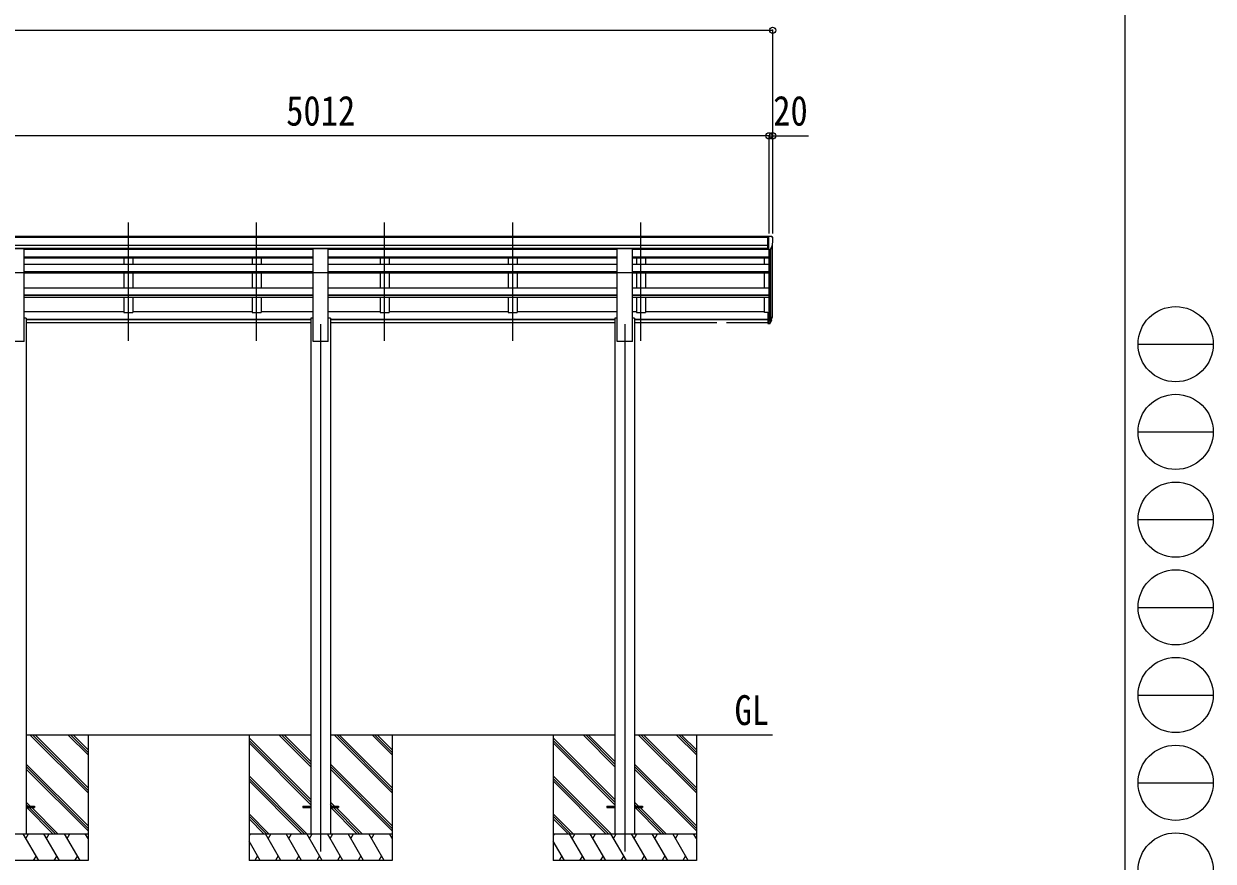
# Model space of a CAD drawing. Units: millimetres at full size, sheet at 1:35. Extents: x -9783 to 9892, y -6828 to 6752.
# Drawn here: x 3244 to 9892, y -4151 to 527 of the extents above; entities that cross this region are included whole.
import ezdxf
from ezdxf.enums import TextEntityAlignment as Align

# ---------------------------------------------------------------- set-up
doc = ezdxf.new("R2010")
doc.units = ezdxf.units.MM
doc.header["$LTSCALE"] = 35
doc.header["$PDMODE"] = 32
doc.header["$PDSIZE"] = 35
for name, color, linetype, lineweight in [('0-0_0', 7, 'Continuous', 9), ('0-1_本体', 4, 'Continuous', 9), ('0-2_部品', 7, 'Continuous', 9), ('0-8_PARTS2', 2, 'Continuous', 9), ('0-A_寸法', 6, 'Continuous', 9), ('F-0_240', 7, 'Continuous', 9)]:
    doc.layers.add(name, color=color, linetype=linetype, lineweight=lineweight)
doc.styles.add('ＭＳ ゴシック', font='')
doc.styles.get('ＭＳ ゴシック').set_extended_font_data('MS Gothic')

msp = doc.modelspace()

# ---------------------------------------------------------------- linework, layer by layer
at = {"layer": '0-0_0'}
for p, q in [((4847.84, -3447.51), (3257.84, -3447.51)), ((3602.84, -3769.97), (3280.37, -3447.51)), ((3602.84, -3755.83), (3294.51, -3447.51)), ((3602.84, -3741.68), (3308.66, -3447.51)), ((3602.84, -3557.84), (3492.5, -3447.51)), ((3602.84, -3543.69), (3506.65, -3447.51)), ((3602.84, -3529.55), (3520.79, -3447.51)), ((3602.84, -3447.51), (3602.84, -4147.51)), ((4502.84, -3447.51), (4502.84, -4147.51)), ((4847.84, -3623.34), (4672, -3447.51)), ((4847.84, -3609.19), (4686.15, -3447.51)), ((4847.84, -3595.05), (4700.29, -3447.51)), ((6547.84, -3447.51), (4957.84, -3447.51)), ((5302.84, -3769.97), (4980.37, -3447.51)), ((5302.84, -3755.83), (4994.51, -3447.51)), ((5302.84, -3741.68), (5008.66, -3447.51)), ((5302.84, -3557.84), (5192.5, -3447.51)), ((5302.84, -3543.69), (5206.65, -3447.51)), ((5302.84, -3529.55), (5220.79, -3447.51)), ((5302.84, -3447.51), (5302.84, -4147.51)), ((6202.84, -3447.51), (6202.84, -4147.51)), ((6547.84, -3623.34), (6372, -3447.51)), ((6547.84, -3609.19), (6386.15, -3447.51)), ((6547.84, -3595.05), (6400.29, -3447.51)), ((7428.84, -3447.51), (6657.84, -3447.51)), ((7002.84, -3769.97), (6680.37, -3447.51)), ((7002.84, -3755.83), (6694.51, -3447.51)), ((7002.84, -3741.68), (6708.66, -3447.51)), ((7002.84, -3557.84), (6892.5, -3447.51)), ((7002.84, -3543.69), (6906.65, -3447.51)), ((7002.84, -3529.55), (6920.79, -3447.51)), ((7002.84, -3447.51), (7002.84, -4147.51)), ((4847.84, -3807.18), (4502.84, -3462.19)), ((4847.84, -3821.32), (4502.84, -3476.33)), ((4847.84, -3835.47), (4502.84, -3490.47)), ((6547.84, -3807.18), (6202.84, -3462.19)), ((6547.84, -3821.32), (6202.84, -3476.33)), ((6547.84, -3835.47), (6202.84, -3490.47)), ((3602.84, -3953.81), (3257.84, -3608.82)), ((3602.84, -3967.96), (3257.84, -3622.96)), ((3602.84, -3982.1), (3257.84, -3637.1)), ((5302.84, -3953.81), (4957.84, -3608.82)), ((5302.84, -3967.96), (4957.84, -3622.96)), ((5302.84, -3982.1), (4957.84, -3637.1)), ((7002.84, -3953.81), (6657.84, -3608.82)), ((7002.84, -3967.96), (6657.84, -3622.96)), ((7002.84, -3982.1), (6657.84, -3637.1)), ((4826.03, -3997.51), (4502.84, -3674.32)), ((4811.89, -3997.51), (4502.84, -3688.46)), ((4797.74, -3997.51), (4502.84, -3702.6)), ((6526.03, -3997.51), (6202.84, -3674.32)), ((6511.89, -3997.51), (6202.84, -3688.46)), ((6497.74, -3997.51), (6202.84, -3702.6)), ((3279.89, -3843.01), (3257.84, -3820.95)), ((3265.75, -3843.01), (3257.84, -3835.09)), ((3406.11, -3997.51), (3260.61, -3852.01)), ((3420.25, -3997.51), (3274.75, -3852.01)), ((3434.39, -3997.51), (3288.89, -3852.01)), ((4979.89, -3843.01), (4957.84, -3820.95)), ((4965.75, -3843.01), (4957.84, -3835.09)), ((5106.11, -3997.51), (4960.61, -3852.01)), ((5120.25, -3997.51), (4974.75, -3852.01)), ((5134.39, -3997.51), (4988.89, -3852.01)), ((6679.89, -3843.01), (6657.84, -3820.95)), ((6665.75, -3843.01), (6657.84, -3835.09)), ((6806.11, -3997.51), (6660.61, -3852.01)), ((6820.25, -3997.51), (6674.75, -3852.01)), ((6834.39, -3997.51), (6688.89, -3852.01)), ((4613.89, -3997.51), (4502.84, -3886.45)), ((4599.75, -3997.51), (4502.84, -3900.59)), ((4585.61, -3997.51), (4502.84, -3914.73)), ((6313.89, -3997.51), (6202.84, -3886.45)), ((6299.75, -3997.51), (6202.84, -3900.59)), ((6285.61, -3997.51), (6202.84, -3914.73)), ((2802.84, -3997.51), (3602.84, -3997.51)), ((3327.15, -4147.51), (3240.55, -3997.51)), ((3255.55, -4023.49), (3270.55, -3997.51)), ((3442.62, -4147.51), (3356.02, -3997.51)), ((3371.02, -4023.49), (3386.02, -3997.51)), ((3558.09, -4147.51), (3471.49, -3997.51)), ((3486.49, -4023.49), (3501.49, -3997.51)), ((3602.84, -4025.01), (3586.96, -3997.51)), ((4502.84, -3997.51), (5302.84, -3997.51)), ((4508.67, -3997.51), (4502.84, -4007.61)), ((4565.27, -4147.51), (4502.84, -4039.37)), ((4680.74, -4147.51), (4594.14, -3997.51)), ((4624.14, -3997.51), (4609.14, -4023.49)), ((4796.21, -4147.51), (4709.61, -3997.51)), ((4724.61, -4023.49), (4739.61, -3997.51)), ((4911.68, -4147.51), (4825.08, -3997.51)), ((4840.08, -4023.49), (4855.08, -3997.5)), ((5027.15, -4147.51), (4940.55, -3997.51)), ((4955.55, -4023.49), (4970.55, -3997.51)), ((5142.62, -4147.51), (5056.02, -3997.51)), ((5071.02, -4023.49), (5086.02, -3997.51)), ((5258.09, -4147.51), (5171.49, -3997.51)), ((5186.49, -4023.49), (5201.49, -3997.51)), ((5302.84, -4025.01), (5286.96, -3997.51)), ((6202.84, -3997.51), (7002.84, -3997.51)), ((6208.67, -3997.51), (6202.84, -4007.61)), ((6265.27, -4147.51), (6202.84, -4039.37)), ((6380.74, -4147.51), (6294.14, -3997.51)), ((6324.14, -3997.51), (6309.14, -4023.49)), ((6496.21, -4147.51), (6409.61, -3997.51)), ((6424.61, -4023.49), (6439.61, -3997.51)), ((6611.68, -4147.51), (6525.08, -3997.51)), ((6540.08, -4023.49), (6555.08, -3997.5)), ((6727.15, -4147.51), (6640.55, -3997.51)), ((6655.55, -4023.49), (6670.55, -3997.51)), ((6842.62, -4147.51), (6756.02, -3997.51)), ((6771.02, -4023.49), (6786.02, -3997.51)), ((6958.09, -4147.51), (6871.49, -3997.51)), ((6886.49, -4023.49), (6901.49, -3997.51)), ((7002.84, -4025.01), (6986.96, -3997.51)), ((3312.15, -4121.53), (3297.15, -4147.51)), ((3427.62, -4121.53), (3412.62, -4147.51)), ((3543.09, -4121.53), (3528.09, -4147.51)), ((4550.27, -4121.53), (4535.27, -4147.51)), ((4665.74, -4121.53), (4650.74, -4147.51)), ((4781.21, -4121.53), (4766.21, -4147.51)), ((4896.68, -4121.53), (4881.68, -4147.51)), ((5012.15, -4121.53), (4997.15, -4147.51)), ((5127.62, -4121.53), (5112.62, -4147.51)), ((5243.09, -4121.53), (5228.09, -4147.51)), ((6250.27, -4121.53), (6235.27, -4147.51)), ((6365.74, -4121.53), (6350.74, -4147.51)), ((6481.21, -4121.53), (6466.21, -4147.51)), ((6596.68, -4121.53), (6581.68, -4147.51)), ((6712.15, -4121.53), (6697.15, -4147.51)), ((6827.62, -4121.53), (6812.62, -4147.51)), ((6943.09, -4121.53), (6928.09, -4147.51)), ((3602.84, -4147.51), (2802.84, -4147.51)), ((5302.84, -4147.51), (4502.84, -4147.51)), ((7002.84, -4147.51), (6202.84, -4147.51))]:
    msp.add_line(p, q, dxfattribs=at)
at = {"layer": '0-1_本体'}
for p, q in [((7402.34, -662.4), (2403.34, -662.4)), ((7402.34, -667.76), (2403.34, -667.76)), ((7402.34, -711.27), (2403.34, -711.28)), ((7402.34, -728.95), (2403.34, -728.95)), ((7424.55, -717.95), (7424.55, -1112.51)), ((7428.84, -1088.24), (7428.84, -699.15)), ((4860.34, -731.32), (3245.34, -731.32)), ((4860.34, -734.3), (3245.34, -734.3)), ((4860.34, -776.3), (3245.34, -776.3)), ((4860.34, -778), (3245.34, -778)), ((4860.34, -781.67), (3245.34, -781.67)), ((3803.84, -731.32), (3803.84, -734.3)), ((3803.84, -781.67), (3803.84, -817.64)), ((3853.84, -731.32), (3853.84, -734.3)), ((3853.84, -781.67), (3853.84, -817.64)), ((4519.84, -731.32), (4519.84, -734.3)), ((4519.84, -781.67), (4519.84, -817.64)), ((4569.84, -731.32), (4569.84, -734.3)), ((4569.84, -781.67), (4569.84, -817.64)), ((6560.34, -731.32), (4945.34, -731.32)), ((6560.34, -734.3), (4945.34, -734.3)), ((6560.34, -776.3), (4945.34, -776.3)), ((6560.34, -778), (4945.34, -778)), ((6560.34, -781.67), (4945.34, -781.67)), ((5235.84, -731.32), (5235.84, -734.3)), ((5235.84, -781.67), (5235.84, -817.64)), ((5285.84, -731.32), (5285.84, -734.3)), ((5285.84, -781.67), (5285.84, -817.64)), ((5951.84, -731.32), (5951.84, -734.3)), ((5951.84, -781.67), (5951.84, -817.64)), ((6001.84, -731.32), (6001.84, -734.3)), ((6001.84, -781.67), (6001.84, -817.64)), ((6645.34, -731.32), (7402.34, -731.32)), ((7408.84, -734.3), (6645.34, -734.3)), ((7408.84, -776.3), (6645.34, -776.3)), ((7408.84, -778), (6645.34, -778)), ((7408.84, -781.67), (6645.34, -781.67)), ((6667.84, -731.32), (6667.84, -734.3)), ((6667.84, -781.67), (6667.84, -817.64)), ((6717.84, -731.32), (6717.84, -734.3)), ((6717.84, -781.67), (6717.84, -817.64)), ((7383.84, -817.64), (7383.84, -781.67)), ((7408.84, -732.78), (7408.84, -1086.07)), ((7414.84, -733.3), (7414.84, -1130.51)), ((4860.34, -817.64), (3245.34, -817.64)), ((4860.34, -858.27), (3245.34, -858.27)), ((4860.34, -859.94), (3245.34, -859.94)), ((6560.34, -817.64), (4945.34, -817.64)), ((6560.34, -858.27), (4945.34, -858.27)), ((6560.34, -859.94), (4945.34, -859.94)), ((7408.84, -817.64), (6645.34, -817.64)), ((7408.84, -858.27), (6645.34, -858.27)), ((7408.84, -859.94), (6645.34, -859.94)), ((3245.34, -1247.51), (3245.34, -865.19)), ((4860.34, -866.73), (3245.34, -866.73)), ((3803.84, -866.73), (3803.84, -950.92)), ((3853.84, -866.73), (3853.84, -950.92)), ((4519.84, -866.73), (4519.84, -950.92)), ((4569.84, -866.73), (4569.84, -950.92)), ((4860.34, -1247.51), (4860.34, -865.19)), ((4945.34, -1247.51), (4945.34, -865.19)), ((6560.34, -866.73), (4945.34, -866.73)), ((5235.84, -866.73), (5235.84, -950.92)), ((5285.84, -866.73), (5285.84, -950.92)), ((5951.84, -866.73), (5951.84, -950.92)), ((6001.84, -866.73), (6001.84, -950.92)), ((6560.34, -1247.51), (6560.34, -865.19)), ((6645.34, -1247.51), (6645.34, -865.19)), ((7408.84, -866.73), (6645.34, -866.73)), ((6667.84, -866.73), (6667.84, -950.92)), ((6717.84, -866.73), (6717.84, -950.92)), ((7383.84, -950.92), (7383.84, -866.73)), ((4860.34, -950.92), (3245.34, -950.92)), ((4860.34, -990.06), (3245.34, -990.06)), ((4860.34, -991.74), (3245.34, -991.74)), ((6560.34, -950.92), (4945.34, -950.92)), ((6560.34, -990.06), (4945.34, -990.06)), ((6560.34, -991.74), (4945.34, -991.74)), ((7408.84, -950.92), (6645.34, -950.92)), ((7408.84, -990.06), (6645.34, -990.06)), ((7408.84, -991.74), (6645.34, -991.74)), ((4860.34, -1001.38), (3245.34, -1001.38)), ((3853.84, -1001.38), (3853.84, -1086.9)), ((4569.84, -1001.38), (4569.84, -1086.9)), ((6560.34, -1001.38), (4945.34, -1001.38)), ((5285.84, -1001.38), (5285.84, -1086.9)), ((6001.84, -1001.38), (6001.84, -1086.9)), ((7408.84, -1001.38), (6645.34, -1001.38)), ((6717.84, -1002.62), (6717.84, -1086.9)), ((7383.84, -1086.9), (7383.84, -1002.62)), ((3803.84, -1081.68), (3245.34, -1081.68)), ((3257.84, -1117.51), (3245.34, -1117.51)), ((3257.84, -1117.51), (3257.84, -3997.51)), ((4847.84, -1125.99), (3257.84, -1125.99)), ((4847.84, -1127.37), (3257.84, -1127.37)), ((4519.84, -1081.68), (3853.84, -1081.68)), ((4860.34, -1082.1), (4569.84, -1082.1)), ((4847.84, -1117.51), (4847.84, -3997.51)), ((4860.34, -1117.51), (4847.84, -1117.51)), ((5235.84, -1081.68), (4945.34, -1081.68)), ((4957.84, -1117.51), (4945.34, -1117.51)), ((4957.84, -1117.51), (4957.84, -3997.51)), ((6547.84, -1125.99), (4957.84, -1125.99)), ((6547.84, -1127.37), (4957.84, -1127.37)), ((5951.84, -1081.68), (5285.84, -1081.68)), ((6560.34, -1081.68), (6001.84, -1081.68)), ((6547.84, -1117.51), (6547.84, -3997.51)), ((6560.34, -1117.51), (6547.84, -1117.51)), ((6667.84, -1081.68), (6645.34, -1081.68)), ((6657.84, -1117.51), (6645.34, -1117.51)), ((6657.84, -1117.51), (6657.84, -3997.51)), ((7402.34, -1125.99), (6657.84, -1125.99)), ((7402.34, -1127.37), (6657.84, -1127.37)), ((7383.84, -1081.68), (6717.84, -1081.68)), ((7402.34, -1086.9), (7383.84, -1086.9)), ((4847.84, -1144.54), (3257.84, -1144.54)), ((6547.84, -1144.54), (4957.84, -1144.54)), ((7116.84, -1144.54), (6657.84, -1144.54)), ((7402.34, -1144.54), (7170.84, -1144.54)), ((3245.34, -1247.51), (3160.34, -1247.51)), ((4945.34, -1247.51), (4860.34, -1247.51)), ((6645.34, -1247.51), (6560.34, -1247.51))]:
    msp.add_line(p, q, dxfattribs=at)
for points in [[(3803.84, -1001.38), (3803.84, -1086.9), (3853.84, -1086.9)], [(4519.84, -1001.38), (4519.84, -1086.9), (4569.84, -1086.9)], [(5235.84, -1001.38), (5235.84, -1086.9), (5285.84, -1086.9)], [(5951.84, -1001.38), (5951.84, -1086.9), (6001.84, -1086.9)], [(6667.84, -1002.62), (6667.84, -1086.9), (6717.84, -1086.9)]]:
    msp.add_lwpolyline(points, dxfattribs=at)
at = {"layer": '0-2_部品'}
for p, q in [((7402.34, -660.8), (7392.34, -660.88)), ((7392.34, -662.4), (7392.34, -660.88)), ((7402.34, -732.78), (7402.34, -660.8)), ((7420.84, -660.8), (7402.34, -660.8)), ((7408.84, -733.78), (7408.84, -660.8)), ((7420.84, -660.8), (7423.17, -660.94)), ((7423.93, -661.36), (7427.99, -667.17)), ((3245.34, -731.03), (3160.34, -731.03)), ((3245.34, -865.19), (3245.34, -731.03)), ((4945.34, -731.03), (4860.34, -731.03)), ((4860.34, -865.19), (4860.34, -731.03)), ((4945.34, -865.19), (4945.34, -731.03)), ((6645.34, -731.03), (6560.34, -731.03)), ((6560.34, -865.19), (6560.34, -731.03)), ((6645.34, -865.19), (6645.34, -731.03)), ((7416.46, -731.97), (7425.74, -715.9)), ((7430.84, -670.17), (7430.84, -670.8)), ((7402.34, -732.78), (7408.84, -732.78)), ((7408.84, -733.78), (7414.05, -733.46)), ((3245.34, -865.19), (3160.34, -865.19)), ((4945.34, -865.19), (4860.34, -865.19)), ((6645.34, -865.19), (6560.34, -865.19)), ((7402.34, -1086.07), (7402.34, -1147.14)), ((7402.34, -1086.07), (7408.84, -1086.07)), ((7402.34, -1124.38), (7408.84, -1124.38)), ((7402.34, -1129.78), (7408.84, -1129.78)), ((7408.84, -1086.07), (7408.84, -1147.95)), ((7415.27, -1130.03), (7425.02, -1111.62)), ((7426.44, -1112.11), (7416.28, -1131.28)), ((7423.86, -1128.97), (7416.28, -1146.45)), ((7402.34, -1147.14), (7408.84, -1147.14)), ((7408.84, -1130.78), (7413.97, -1130.78)), ((7408.84, -1132.78), (7413.68, -1132.78)), ((7408.84, -1147.95), (7413.68, -1147.95))]:
    msp.add_line(p, q, dxfattribs=at)
at = {"layer": '0-2_部品', "color": 4}
for p, q in [((3257.84, -3843.01), (3302.84, -3843.01)), ((3257.84, -3852.01), (3302.84, -3852.01)), ((3302.84, -3843.01), (3302.84, -3852.01)), ((4802.84, -3843.01), (4802.84, -3852.01)), ((4802.84, -3843.01), (4847.84, -3843.01)), ((4802.84, -3852.01), (4847.84, -3852.01)), ((4957.84, -3843.01), (5002.84, -3843.01)), ((4957.84, -3852.01), (5002.84, -3852.01)), ((5002.84, -3843.01), (5002.84, -3852.01)), ((6502.84, -3843.01), (6502.84, -3852.01)), ((6502.84, -3843.01), (6547.84, -3843.01)), ((6502.84, -3852.01), (6547.84, -3852.01)), ((6657.84, -3843.01), (6702.84, -3843.01)), ((6657.84, -3852.01), (6702.84, -3852.01)), ((6702.84, -3843.01), (6702.84, -3852.01))]:
    msp.add_line(p, q, dxfattribs=at)
at = {"layer": '0-2_部品'}
for centre, radius, start, end in [((7423.11, -661.94), 1, 35, 86.5), ((7228.84, -670.8), 202, 347.09739, 0), ((7427.84, -670.17), 3, 0, 87), ((7413.86, -730.47), 3, 273.5, 330), ((7413.97, -1129.28), 1.5, 270, 330), ((7295.62, -1092.89), 133.22, 344.28698, 356.72013), ((7340.89, -1085.66), 88.05, 342.78929, 2.77608), ((7340.18, -1089.94), 89.07, 345.58812, 5.50424), ((7413.68, -1129.78), 3, 270, 330), ((7413.68, -1144.95), 3, 270, 330)]:
    msp.add_arc(centre, radius, start, end, dxfattribs=at)
at = {"layer": '0-8_PARTS2'}
for p, q in [((3828.84, -1245.16), (3828.84, -582.64)), ((4544.84, -1245.16), (4544.84, -582.64)), ((5260.84, -1245.16), (5260.84, -582.64)), ((5976.84, -1245.16), (5976.84, -582.64)), ((6692.84, -1245.16), (6692.84, -582.64)), ((4902.84, -1151.37), (4902.84, -4097.51)), ((6602.84, -1151.37), (6602.84, -4097.51))]:
    msp.add_line(p, q, dxfattribs=at)
at = {"layer": '0-A_寸法'}
for p, q in [((-2635.16, 490.78), (7428.84, 490.78)), ((7428.84, 490.78), (7428.84, -99.15)), ((7408.84, -99.15), (2396.84, -99.15)), ((7408.84, -99.15), (7408.84, -644.77)), ((7408.84, -99.15), (7408.84, -644.77)), ((7408.84, -99.15), (7428.84, -99.15)), ((7428.84, -99.15), (7428.84, -644.77)), ((7428.84, -99.15), (7628.84, -99.15))]:
    msp.add_line(p, q, dxfattribs=at)
for p in [(7428.84, 490.78), (7408.84, -99.15), (7428.84, -99.15)]:
    msp.add_point(p, dxfattribs=at)
at = {"layer": 'F-0_240', "color": 5}
msp.add_line((9396.97, 6751.9), (9396.97, -6828.1), dxfattribs=at)
at = {"layer": 'F-0_240', "color": 4}
for p, q in [((9471.77, -1263.1), (9891.77, -1263.1)), ((9471.77, -1753.1), (9891.77, -1753.1)), ((9471.77, -2243.1), (9891.77, -2243.1)), ((9471.77, -2733.1), (9891.77, -2733.1)), ((9471.77, -3223.1), (9891.77, -3223.1)), ((9471.77, -3713.1), (9891.77, -3713.1))]:
    msp.add_line(p, q, dxfattribs=at)
for centre in [(9681.77, -1263.1), (9681.77, -1753.1), (9681.77, -2243.1), (9681.77, -2733.1), (9681.77, -3223.1), (9681.77, -3713.1), (9681.77, -4203.1)]:
    msp.add_circle(centre, 210, dxfattribs=at)

# ---------------------------------------------------------------- texts
at = {"layer": '0-0_0', "style": 'ＭＳ ゴシック', "width": 0.85}
msp.add_text('GL', height=166.8, dxfattribs=at).set_placement((7216.49, -3440.57), align=Align.BOTTOM_LEFT)
at = {"layer": '0-A_寸法', "color": 7, "style": 'ＭＳ ゴシック', "width": 0.85}
for s, p in [('5012', (4710.34, -92.15)), ('20', (7432.59, -92.15))]:
    msp.add_text(s, height=166.8, dxfattribs=at).set_placement(p, align=Align.BOTTOM_LEFT)

doc.saveas('drawing.dxf')
